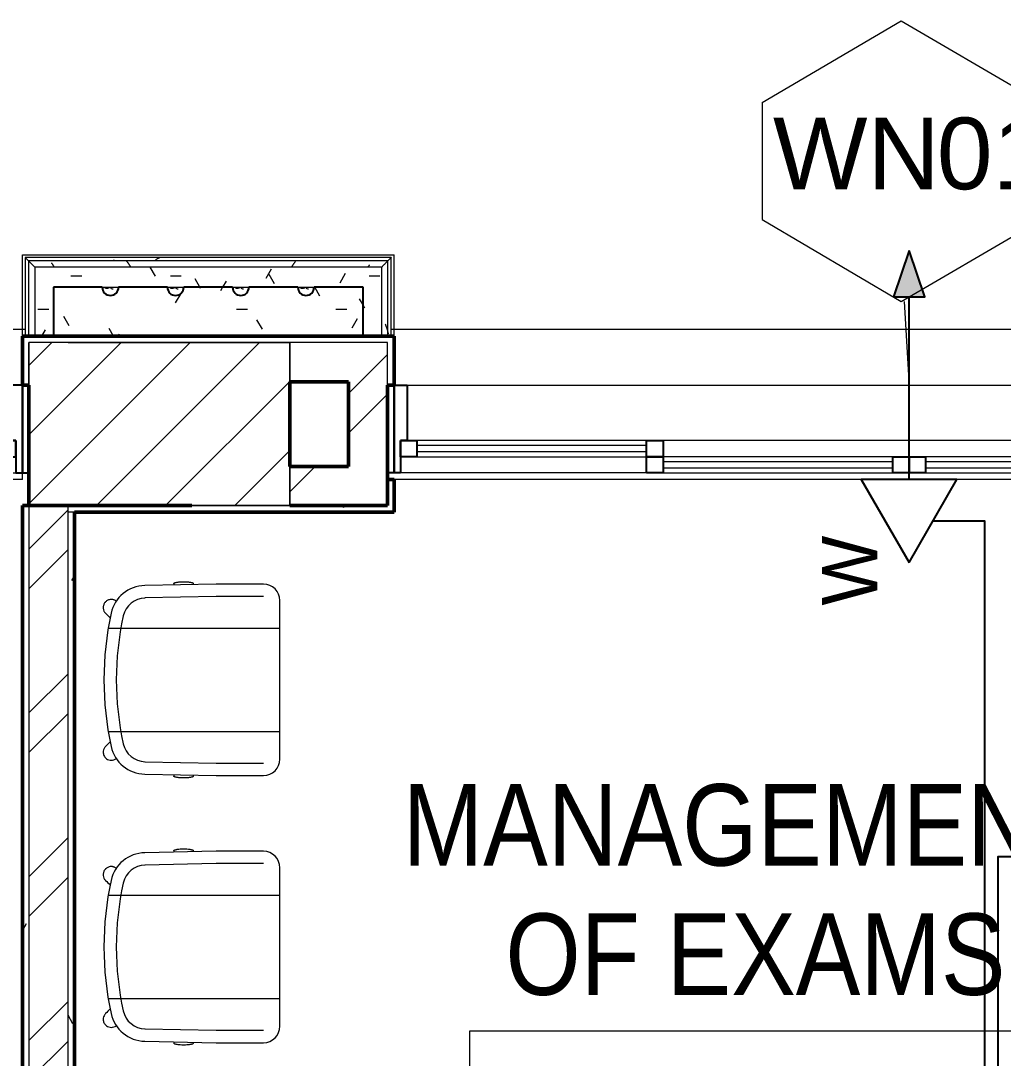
# Model space of a CAD drawing. Header units: millimetres. Extents: x -9358 to 257996, y -67499 to 9117.
# Drawn here: x 39775 to 42789, y -1995 to 1190 of the extents above; entities that cross this region are included whole.
import ezdxf

# ---------------------------------------------------------------- set-up
doc = ezdxf.new("R2010")
doc.units = ezdxf.units.MM
doc.header["$LTSCALE"] = 1000
for name, color, linetype, lineweight in [('A-COL-RFC', 8, 'Continuous', 18), ('A-COL-RFC-1', 8, 'Continuous', 9), ('A-COL-RFC-2', 8, 'Continuous', 50), ('A-FLR-PAT', 8, 'Continuous', 18), ('A-FRN', 8, 'Continuous', 9), ('A-LIN-30-1', 8, 'Continuous', 25), ('A-ROM-NAM', 8, 'Continuous', 9), ('A-TYP-WIN', 8, 'Continuous', 0), ('A-WAL-CLD', 8, 'Continuous', 9), ('A-WAL-CMU', 8, 'Continuous', 50), ('A-WAL-FIN', 8, 'Continuous', 9), ('A-WAL-LOW-20', 8, 'Continuous', 18), ('A-WAL-LOW-20-1', 8, 'Continuous', 50), ('A-WAL-LOW-30', 8, 'Continuous', 18), ('A-WAL-PAT-1', 8, 'Continuous', 9), ('A-WIN', 8, 'Continuous', 9), ('A-WIN-1', 8, 'Continuous', 25), ('A-WIN-2', 8, 'Continuous', 18)]:
    doc.layers.add(name, color=color, linetype=linetype, lineweight=lineweight)
for name, color, linetype in [('DATANET', 4, 'Continuous'), ('LC-CABLE -10', 4, 'Continuous'), ('LC-DA-CIR', 4, 'Continuous'), ('LC-T-OUTLET', 4, 'Continuous')]:
    doc.layers.add(name, color=color, linetype=linetype)
doc.styles.add('Arial_5', font='arial.ttf', dxfattribs={"width": 0.85, "height": 200})
doc.styles.add('Arial_8', font='arial.ttf', dxfattribs={"height": 220})
pattern_1 = [(45, (0, 0), (-251.4472, 251.4472), []), (45, (0, 381), (-251.4472, 251.4472), [])]
pattern_2 = [(0, (0, 0), (812.8, 203.2), [33.528, -576.072, 33.528, -576.072, -3251.2]), (0, (0, 0), (812.8, 203.2), [-1219.2, 33.528, -1185.672, 33.528, -576.072, -1422.4]), (0, (0, 0), (812.8, 203.2), [-3048, 33.528, -372.872, 33.528, -982.472]), (120, (304.8, 101.6), (-582.3764, 602.3054), [33.528, -576.072, 33.528, -576.072, -3251.2]), (120, (304.8, 101.6), (-582.3764, 602.3054), [-1219.2, 33.528, -1185.672, 33.528, -576.072, -1422.4]), (120, (304.8, 101.6), (-582.3764, 602.3054), [-3048, 33.528, -372.872, 33.528, -982.472]), (240, (406.4, 508), (-230.4236, -805.5054), [33.528, -576.072, 33.528, -576.072, -3251.2]), (240, (406.4, 508), (-230.4236, -805.5054), [-1219.2, 33.528, -1185.672, 33.528, -576.072, -1422.4]), (240, (406.4, 508), (-230.4236, -805.5054), [-3048, 33.528, -372.872, 33.528, -982.472])]
pattern_3 = [(0, (0, 0), (406.4, 101.6), [33.528, -271.272, 33.528, -271.272, -1625.6]), (0, (0, 0), (406.4, 101.6), [-609.6, 33.528, -576.072, 33.528, -271.272, -711.2]), (0, (0, 0), (406.4, 101.6), [-1524, 33.528, -169.672, 33.528, -474.472]), (120, (152.4, 50.8), (-291.18818, 301.15272), [33.528, -271.272, 33.528, -271.272, -1625.6]), (120, (152.4, 50.8), (-291.18818, 301.15272), [-609.6, 33.528, -576.072, 33.528, -271.272, -711.2]), (120, (152.4, 50.8), (-291.18818, 301.15272), [-1524, 33.528, -169.672, 33.528, -474.472]), (240, (203.2, 254), (-115.21182, -402.75272), [33.528, -271.272, 33.528, -271.272, -1625.6]), (240, (203.2, 254), (-115.21182, -402.75272), [-609.6, 33.528, -576.072, 33.528, -271.272, -711.2]), (240, (203.2, 254), (-115.21182, -402.75272), [-1524, 33.528, -169.672, 33.528, -474.472])]

# ---------------------------------------------------------------- blocks, each defined once
blk = doc.blocks.new('Window Tag - Window Tag-41068-01-Ground Floor Plan')
at = {"layer": 'A-TYP-WIN'}
for p, q in [((-4.506, 1.627), (-0.238, 4.142)), ((-0.238, 4.142), (4.181, 1.556)), ((-4.506, 1.627), (-4.506, -1.959)), ((4.181, 1.556), (4.181, -1.888)), ((-0.238, -4.474), (4.181, -1.888)), ((-4.506, -1.959), (-0.238, -4.474))]:
    blk.add_line(p, q, dxfattribs=at)
blk = doc.blocks.new('D-W')
at = {"color": 3, "elevation": 0}
blk.add_lwpolyline([(0, 254.5), (146.9, 0), (-146.9, 0), (0, 254.5)], dxfattribs=at)
at = {"layer": 'LC-T-OUTLET', "color": 2}
blk.add_attdef('W', (77.2, 236.3, 0), '', height=170, dxfattribs=at)
blk = doc.blocks.new('access point wifi weather proof')
at = {"layer": 'LC-CABLE -10'}
h = blk.add_hatch(color=3, dxfattribs=at)
h.dxf.hatch_style = 1
h.paths.add_polyline_path([(684.0372, -90.7097), (683.895, -90.6617), (683.895, -90.7577)])
at = {"layer": 'LC-CABLE -10', "color": 3}
blk.add_line((683.3342, -90.7097), (683.895, -90.7097), dxfattribs=at)
blk.add_lwpolyline([(684.0372, -90.7097), (683.895, -90.6617), (683.895, -90.7577)], close=True, dxfattribs=at)
at = {"layer": 'LC-DA-CIR'}
ref = blk.add_blockref('D-W', (683.3342, -90.7097), dxfattribs=dict(at, xscale=-0.0010000000000048, yscale=0.0010000000000048, zscale=0.0010000000000048, rotation=90))
ref.add_attrib('W', 'W', (682.9472, -90.6127), dxfattribs={"layer": 'LC-T-OUTLET', "color": 3, "height": 0.17})
blk = doc.blocks.new('Scoop_Conference_Swivel_Chair_14893 - Scoop_Conference_Swivel_Chair_14893-746239-01-Ground Floor Furniture Plan')
at = {"layer": 'A-FRN'}
for p, q in [((243.1, 190.7), (-243.1, 190.7)), ((-158.6, -336.1), (-158.6, 190.7)), ((158.6, -336.1), (158.6, 190.7)), ((-293.9, 139.9), (-293.9, -5.1)), ((-255.8, 139.9), (-255.8, -4.7)), ((255.8, -4.7), (255.8, 139.9)), ((293.9, -5.1), (293.9, 139.9)), ((-293.9, -5.1), (-289.4, -224)), ((-255.8, -4.7), (-251.3, -223.2)), ((251.3, -223.2), (255.8, -4.7)), ((289.4, -224), (293.9, -5.1)), ((-292.5, -74.7), (-296, -74.7)), ((296, -74.7), (292.5, -74.7)), ((-296, -134.7), (-291.2, -134.7)), ((291.2, -134.7), (296, -134.7))]:
    blk.add_line(p, q, dxfattribs=at)
for centre, radius, start, end in [((-243.1, 139.9), 50.8, 90, 180), ((243.1, 139.9), 50.8, 0, 90), ((-181.4, -221.7), 108, 181.1926, 257.6483), ((-181.4, -221.7), 69.8, 181.1926, 257.6483), ((181.4, -221.7), 69.9, 282.3517, 358.8074), ((181.4, -221.7), 108, 282.3517, 358.8074), ((0, 606.8), 918, 257.6483, 282.3517), ((-221.9, -326.6), 24.9, 185.2328, 189), ((-221.9, -326.6), 24.9, 221.5152, 225), ((-221.9, -326.6), 24.9, 225, 228.4875), ((0, 606.8), 956.1, 257.6483, 282.3517), ((-221.9, -326.6), 24.9, 261, 264.7647)]:
    blk.add_arc(centre, radius, start, end, dxfattribs=at)
for points, knots in [([(-296, -134.7), (-296.5, -134.7), (-297.2, -133.8), (-298.3, -130.8), (-299, -127.8), (-299.8, -124.1), (-300.6, -118.4), (-301.3, -110), (-301.3, -99.3), (-300.6, -91), (-299.8, -85.2), (-299, -81.5), (-298.3, -78.5), (-297.2, -75.6), (-296.5, -74.7), (-296, -74.7)], [-1, -1, -1, -1, -0.888889, -0.833333, -0.777778, -0.722222, -0.666667, -0.555556, -0.444444, -0.333333, -0.277778, -0.222222, -0.166667, -0.111111, 0, 0, 0, 0]), ([(296, -74.7), (296.5, -74.7), (297.2, -75.6), (298.3, -78.5), (299, -81.5), (299.8, -85.2), (300.6, -91), (301.3, -99.3), (301.3, -110), (300.6, -118.4), (299.8, -124.1), (299, -127.8), (298.3, -130.8), (297.2, -133.8), (296.5, -134.7), (296, -134.7)], [-1, -1, -1, -1, -0.888889, -0.833333, -0.777778, -0.722222, -0.666667, -0.555556, -0.444444, -0.333333, -0.277778, -0.222222, -0.166667, -0.111111, 0, 0, 0, 0]), ([(-241.2, -310.9), (-242, -311.9), (-243.3, -313.8), (-244.9, -316.9), (-245.9, -320), (-246.6, -323.2), (-246.9, -327.5), (-246.1, -333.7), (-242.7, -341.1), (-236.4, -347.4), (-228.3, -351.1), (-219.5, -351.8), (-211.1, -349.5), (-206.3, -346.2), (-204.3, -344.2)], [-0.9668069, -0.9668069, -0.9668069, -0.9668069, -0.9166667, -0.875, -0.8333333, -0.7916667, -0.75, -0.6666667, -0.5555556, -0.4444444, -0.3333333, -0.2222222, -0.1111111, 0, 0, 0, 0]), ([(239.5, -344.2), (241.3, -342.3), (244.5, -337.9), (246.9, -330.3), (246.8, -322.4), (244.6, -315.8), (242.3, -312.2), (241.2, -310.9)], [-1, -1, -1, -1, -0.8, -0.6, -0.4, -0.2, -0.0666114, -0.0666114, -0.0666114, -0.0666114]), ([(204.3, -344.2), (206.3, -346.1), (210.8, -349.3), (219.8, -352), (230.2, -350.9), (236.8, -346.8), (239.5, -344.2)], [-1, -1, -1, -1, -0.785714, -0.571429, -0.285714, 0, 0, 0, 0])]:
    blk.add_open_spline(points, degree=3, knots=knots, dxfattribs=at)
for points in [[(-204.3, -344.2), (-199.5, -339.3), (-194.6, -334.4), (-189.8, -329.6)], [(189.8, -329.6), (194.6, -334.4), (199.5, -339.3), (204.3, -344.2)]]:
    blk.add_open_spline(points, degree=3, dxfattribs=at)
blk = doc.blocks.new('Sliding_Window_Double - 3200 x 2700-V53-01-Ground Floor Furniture Plan')
at = {"layer": 'A-WIN'}
for p, q in [((-1436.3, 89.4), (1643.7, 89.4)), ((-701.8, -80.6), (-1406.3, -80.6)), ((858.2, -80.6), (-650.9, -80.6)), ((1613.7, -80.6), (909.1, -80.6)), ((-1406.3, -130.6), (-701.8, -130.6)), ((53.7, -130.6), (-650.9, -130.6)), ((858.2, -130.6), (153.7, -130.6)), ((909.1, -130.6), (1613.7, -130.6)), ((-701.8, -180.6), (-1456.3, -180.6)), ((-650.9, -180.6), (53.7, -180.6)), ((153.7, -180.6), (858.2, -180.6)), ((1663.7, -180.6), (909.1, -180.6))]:
    blk.add_line(p, q, dxfattribs=at)
at = {"layer": 'A-WIN-1'}
for p, q in [((-1476.3, 89.4), (-1436.3, 89.4)), ((-1476.3, -180.6), (-1476.3, 89.4)), ((-1476.3, 89.4), (-1476.3, -180.6)), ((-1436.3, 89.4), (-1436.3, -80.6)), ((1643.7, 89.4), (1683.7, 89.4)), ((1643.7, -80.6), (1643.7, 89.4)), ((1683.7, 89.4), (1683.7, -180.6)), ((1683.7, -180.6), (1683.7, 89.4)), ((-1456.3, -80.6), (-1456.3, -180.6)), ((-1436.3, -80.6), (-1456.3, -80.6)), ((-1456.3, -130.6), (-1456.3, -80.6)), ((-1456.3, -80.6), (-1406.3, -80.6)), ((-1406.3, -80.6), (-1406.3, -130.6)), ((-701.8, -130.6), (-701.8, -80.6)), ((-701.8, -80.6), (-650.9, -80.6)), ((-650.9, -80.6), (-650.9, -130.6)), ((858.2, -130.6), (858.2, -80.6)), ((858.2, -80.6), (909.1, -80.6)), ((909.1, -80.6), (909.1, -130.6)), ((1613.7, -130.6), (1613.7, -80.6)), ((1613.7, -80.6), (1663.7, -80.6)), ((1663.7, -80.6), (1643.7, -80.6)), ((1663.7, -180.6), (1663.7, -80.6)), ((1663.7, -80.6), (1663.7, -130.6)), ((-1406.3, -130.6), (-1456.3, -130.6)), ((-650.9, -130.6), (-701.8, -130.6)), ((-701.8, -180.6), (-701.8, -130.6)), ((-701.8, -130.6), (-650.9, -130.6)), ((-650.9, -130.6), (-650.9, -180.6)), ((53.7, -180.6), (53.7, -130.6)), ((53.7, -130.6), (103.7, -130.6)), ((103.7, -180.6), (103.7, -130.6)), ((103.7, -130.6), (153.7, -130.6)), ((103.7, -130.6), (103.7, -180.6)), ((153.7, -130.6), (153.7, -180.6)), ((858.2, -180.6), (858.2, -130.6)), ((858.2, -130.6), (909.1, -130.6)), ((909.1, -130.6), (858.2, -130.6)), ((909.1, -130.6), (909.1, -180.6)), ((1663.7, -130.6), (1613.7, -130.6)), ((-1476.3, -180.6), (-1496.3, -180.6)), ((-1456.3, -180.6), (-1476.3, -180.6)), ((-650.9, -180.6), (-701.8, -180.6)), ((103.7, -180.6), (53.7, -180.6)), ((153.7, -180.6), (103.7, -180.6)), ((909.1, -180.6), (858.2, -180.6)), ((1683.7, -180.6), (1663.7, -180.6))]:
    blk.add_line(p, q, dxfattribs=at)
at = {"layer": 'A-WIN-2'}
for p, q in [((-1406.3, -95.6), (-701.8, -95.6)), ((-1406.3, -115.6), (-1406.3, -95.6)), ((-701.8, -115.6), (-1406.3, -115.6)), ((-701.8, -95.6), (-701.8, -115.6)), ((909.1, -95.6), (1613.7, -95.6)), ((909.1, -115.6), (909.1, -95.6)), ((1613.7, -115.6), (909.1, -115.6)), ((1613.7, -95.6), (1613.7, -115.6)), ((-650.9, -145.6), (53.7, -145.6)), ((-650.9, -165.6), (-650.9, -145.6)), ((53.7, -145.6), (53.7, -165.6)), ((153.7, -145.6), (858.2, -145.6)), ((153.7, -165.6), (153.7, -145.6)), ((858.2, -145.6), (858.2, -165.6)), ((53.7, -165.6), (-650.9, -165.6)), ((858.2, -165.6), (153.7, -165.6))]:
    blk.add_line(p, q, dxfattribs=at)
blk = doc.blocks.new('Sliding_Window_Double - 3200 x 2700-V54-01-Ground Floor Furniture Plan')
at = {"layer": 'A-WIN'}
for p, q in [((-701.8, 180.6), (-1456.3, 180.6)), ((-650.9, 180.6), (53.7, 180.6)), ((153.7, 180.6), (858.2, 180.6)), ((1663.7, 180.6), (909.1, 180.6)), ((-1406.3, 130.6), (-701.8, 130.6)), ((53.7, 130.6), (-650.9, 130.6)), ((858.2, 130.6), (153.7, 130.6)), ((909.1, 130.6), (1613.7, 130.6)), ((-701.8, 80.6), (-1406.3, 80.6)), ((858.2, 80.6), (-650.9, 80.6)), ((1613.7, 80.6), (909.1, 80.6)), ((-1436.3, -89.4), (1643.7, -89.4))]:
    blk.add_line(p, q, dxfattribs=at)
at = {"layer": 'A-WIN-1'}
for p, q in [((-1476.3, 180.6), (-1496.3, 180.6)), ((-1476.3, 180.6), (-1476.3, -89.4)), ((-1456.3, 180.6), (-1476.3, 180.6)), ((-1476.3, -89.4), (-1476.3, 180.6)), ((-1456.3, 80.6), (-1456.3, 180.6)), ((-650.9, 180.6), (-701.8, 180.6)), ((-701.8, 180.6), (-701.8, 130.6)), ((-650.9, 130.6), (-650.9, 180.6)), ((103.7, 180.6), (53.7, 180.6)), ((53.7, 180.6), (53.7, 130.6)), ((153.7, 180.6), (103.7, 180.6)), ((103.7, 180.6), (103.7, 130.6)), ((103.7, 130.6), (103.7, 180.6)), ((153.7, 130.6), (153.7, 180.6)), ((909.1, 180.6), (858.2, 180.6)), ((858.2, 180.6), (858.2, 130.6)), ((909.1, 130.6), (909.1, 180.6)), ((1683.7, 180.6), (1663.7, 180.6)), ((1663.7, 180.6), (1663.7, 80.6)), ((1683.7, -89.4), (1683.7, 180.6)), ((1703.7, 180.6), (1683.7, 180.6)), ((1683.7, 180.6), (1683.7, -89.4)), ((-1406.3, 130.6), (-1456.3, 130.6)), ((-1456.3, 130.6), (-1456.3, 80.6)), ((-1406.3, 80.6), (-1406.3, 130.6)), ((-650.9, 130.6), (-701.8, 130.6)), ((-701.8, 130.6), (-701.8, 80.6)), ((-701.8, 130.6), (-650.9, 130.6)), ((-650.9, 80.6), (-650.9, 130.6)), ((53.7, 130.6), (103.7, 130.6)), ((103.7, 130.6), (153.7, 130.6)), ((858.2, 130.6), (909.1, 130.6)), ((909.1, 130.6), (858.2, 130.6)), ((858.2, 130.6), (858.2, 80.6)), ((909.1, 80.6), (909.1, 130.6)), ((1663.7, 130.6), (1613.7, 130.6)), ((1613.7, 130.6), (1613.7, 80.6)), ((1663.7, 80.6), (1663.7, 130.6)), ((-1436.3, 80.6), (-1456.3, 80.6)), ((-1456.3, 80.6), (-1406.3, 80.6)), ((-1436.3, -89.4), (-1436.3, 80.6)), ((-701.8, 80.6), (-650.9, 80.6)), ((858.2, 80.6), (909.1, 80.6)), ((1613.7, 80.6), (1663.7, 80.6)), ((1663.7, 80.6), (1643.7, 80.6)), ((1643.7, 80.6), (1643.7, -89.4)), ((-1476.3, -89.4), (-1436.3, -89.4)), ((1643.7, -89.4), (1663.7, -89.4))]:
    blk.add_line(p, q, dxfattribs=at)
at = {"layer": 'A-WIN-2'}
for p, q in [((53.7, 165.6), (-650.9, 165.6)), ((-650.9, 165.6), (-650.9, 145.6)), ((53.7, 145.6), (53.7, 165.6)), ((858.2, 165.6), (153.7, 165.6)), ((153.7, 165.6), (153.7, 145.6)), ((858.2, 145.6), (858.2, 165.6)), ((-650.9, 145.6), (53.7, 145.6)), ((153.7, 145.6), (858.2, 145.6)), ((-701.8, 115.6), (-1406.3, 115.6)), ((-1406.3, 115.6), (-1406.3, 95.6)), ((-1406.3, 95.6), (-701.8, 95.6)), ((-701.8, 95.6), (-701.8, 115.6)), ((1613.7, 115.6), (909.1, 115.6)), ((909.1, 115.6), (909.1, 95.6)), ((909.1, 95.6), (1613.7, 95.6)), ((1613.7, 95.6), (1613.7, 115.6))]:
    blk.add_line(p, q, dxfattribs=at)
blk = doc.blocks.new('FP_518-01-Ground Floor Furniture Plan')
at = {"layer": 'A-WAL-PAT-1'}
for p, q in [((40432.5, 519.8), (40433.4, 518.3)), ((40433.4, 518.3), (40435.4, 517.2)), ((40435.4, 517.2), (40438.5, 516.8)), ((40438.5, 516.8), (40442.3, 517.1)), ((40442.3, 517.1), (40446.4, 518.3)), ((40450, 520), (40451, 517.7)), ((40451, 517.7), (40452.8, 516)), ((40452.8, 516), (40455.3, 515.1)), ((40455.3, 515.1), (40458.1, 515.2))]:
    blk.add_line(p, q, dxfattribs=at)
blk = doc.blocks.new('FP_519-01-Ground Floor Furniture Plan')
at = {"layer": 'A-WAL-PAT-1'}
for p, q in [((40232.3, 519.8), (40233.1, 518.3)), ((40233.1, 518.3), (40235.2, 517.2)), ((40235.2, 517.2), (40238.3, 516.8)), ((40238.3, 516.8), (40242.1, 517.1)), ((40242.1, 517.1), (40246.2, 518.3)), ((40249.8, 520), (40250.7, 517.7)), ((40250.7, 517.7), (40252.5, 516)), ((40252.5, 516), (40255, 515.1)), ((40255, 515.1), (40257.8, 515.2))]:
    blk.add_line(p, q, dxfattribs=at)
blk = doc.blocks.new('FP_520-01-Ground Floor Furniture Plan')
at = {"layer": 'A-WAL-PAT-1'}
for p, q in [((40032.5, 519.8), (40033.4, 518.3)), ((40033.4, 518.3), (40035.5, 517.2)), ((40035.5, 517.2), (40038.5, 516.8)), ((40038.5, 516.8), (40042.3, 517.1)), ((40042.3, 517.1), (40046.5, 518.3)), ((40050, 520), (40051, 517.7)), ((40051, 517.7), (40052.8, 516)), ((40052.8, 516), (40055.3, 515.1)), ((40055.3, 515.1), (40058.1, 515.2))]:
    blk.add_line(p, q, dxfattribs=at)
blk = doc.blocks.new('FP_521-01-Ground Floor Furniture Plan')
at = {"layer": 'A-WAL-PAT-1'}
for p, q in [((40632.5, 519.8), (40633.4, 518.3)), ((40633.4, 518.3), (40635.4, 517.2)), ((40635.4, 517.2), (40638.5, 516.8)), ((40638.5, 516.8), (40642.3, 517.1)), ((40642.3, 517.1), (40646.4, 518.3)), ((40650, 520), (40651, 517.7)), ((40651, 517.7), (40652.8, 516)), ((40652.8, 516), (40655.3, 515.1)), ((40655.3, 515.1), (40658.1, 515.2))]:
    blk.add_line(p, q, dxfattribs=at)
blk = doc.blocks.new('Walls 419 - Walls 304-2899722-01-Ground Floor Furniture Plan')
at = {"layer": 'A-WAL-PAT-1'}
h = blk.add_hatch(dxfattribs=at)
h.set_pattern_fill('FP_136', color=256, style=0, pattern_type=2)
h.set_pattern_definition(pattern_3)
h.paths.add_polyline_path([(39875, 370), (40825, 370), (40825, 520), (40675, 520), (40670.2, 505.3), (40657.7, 496.2), (40642.3, 496.2), (40629.8, 505.3), (40625, 520), (40475, 520), (40470.2, 505.3), (40457.7, 496.2), (40441.5, 496.8), (40429.8, 505.3), (40425, 520), (40274.8, 520), (40270, 505.3), (40257.5, 496.2), (40242, 496.2), (40229.5, 505.3), (40224.8, 520), (40075, 520), (40070.2, 505.3), (40057.7, 496.2), (40042.3, 496.2), (40029.8, 505.3), (40025, 520), (39875, 520)], flags=0)
at = {"layer": 'A-LIN-30-1'}
for p, q in [((40025, 520), (39875, 520)), ((39875, 520), (39875, 370)), ((40224.8, 520), (40075, 520)), ((40425, 520), (40274.8, 520)), ((40625, 520), (40475, 520)), ((40825, 520), (40675, 520)), ((40825, 370), (40825, 520)), ((39875, 370), (40825, 370))]:
    blk.add_line(p, q, dxfattribs=at)
for centre, end in [((40050, 520), 360), ((40249.8, 520), 360), ((40450, 520), 360), ((40650, 520), 0)]:
    blk.add_arc(centre, 25, 180, end, dxfattribs=at)
at = {"layer": 'A-WAL-FIN'}
for p, q in [((40025, 520), (40050, 520)), ((40050, 520), (40075, 520)), ((40224.8, 520), (40249.8, 520)), ((40249.8, 520), (40274.8, 520)), ((40425, 520), (40450, 520)), ((40450, 520), (40475, 520)), ((40625, 520), (40650, 520)), ((40650, 520), (40675, 520))]:
    blk.add_line(p, q, dxfattribs=at)
at = {"layer": 'A-WAL-LOW-20-1'}
for name in ['FP_520-01-Ground Floor Furniture Plan', 'FP_519-01-Ground Floor Furniture Plan', 'FP_518-01-Ground Floor Furniture Plan', 'FP_521-01-Ground Floor Furniture Plan']:
    blk.add_blockref(name, (0, 0), dxfattribs=at)
blk = doc.blocks.new('FP_522-01-Ground Floor Furniture Plan')
at = {"layer": 'A-WAL-LOW-20'}
blk.add_line((40901.4, 370), (40901.4, 601.4), dxfattribs=at)
at = {"layer": 'A-WAL-PAT-1'}
for p, q in [((40893, 406.4), (40893.4, 405.5)), ((40893.4, 405.5), (40893.8, 404.6)), ((40893.8, 404.6), (40894.2, 403.7)), ((40894.2, 403.7), (40894.6, 402.8)), ((40894.6, 402.8), (40894.9, 401.9)), ((40894.9, 401.9), (40895.3, 401)), ((40895.3, 401), (40895.7, 400)), ((40895.7, 400), (40896, 399.1)), ((40896, 399.1), (40896.4, 398.2)), ((40896.4, 398.2), (40896.7, 397.3)), ((40896.7, 397.3), (40897.1, 396.4)), ((40897.1, 396.4), (40897.4, 395.5)), ((40897.4, 395.5), (40897.7, 394.6)), ((40897.7, 394.6), (40898, 393.7)), ((40898, 393.7), (40898.3, 392.8)), ((40898.3, 392.8), (40898.6, 391.9)), ((40898.6, 391.9), (40898.9, 391)), ((40898.9, 391), (40899.1, 390.1)), ((40899.1, 390.1), (40899.4, 389.2)), ((40899.4, 389.2), (40899.6, 388.3)), ((40899.6, 388.3), (40899.9, 387.3)), ((40899.9, 387.3), (40900.1, 386.4)), ((40900.1, 386.4), (40900.3, 385.5)), ((40900.3, 385.5), (40900.5, 384.6)), ((40900.5, 384.6), (40900.7, 383.7)), ((40900.7, 383.7), (40900.9, 382.8)), ((40900.9, 382.8), (40901.1, 381.9)), ((40901.1, 381.9), (40901.3, 381)), ((40901.3, 381), (40901.4, 380.1)), ((40901.4, 380.1), (40901.6, 379.2)), ((40901.6, 379.2), (40901.7, 378.3)), ((40901.7, 378.3), (40901.8, 377.4))]:
    blk.add_line(p, q, dxfattribs=at)
blk = doc.blocks.new('FP_523-01-Ground Floor Furniture Plan')
at = {"layer": 'A-WAL-LOW-20'}
blk.add_line((40911.1, 370), (40911.1, 611.1), dxfattribs=at)
blk = doc.blocks.new('FP_524-01-Ground Floor Furniture Plan')
at = {"layer": 'A-WAL-LOW-20'}
blk.add_line((40901.4, 601.4), (39798.6, 601.4), dxfattribs=at)
at = {"layer": 'A-WAL-PAT-1'}
for p, q in [((39870.1, 594.1), (39869.6, 594.8)), ((39870.7, 593.4), (39870.1, 594.1)), ((39871.2, 592.7), (39870.7, 593.4)), ((39871.7, 592), (39871.2, 592.7)), ((39872.2, 591.2), (39871.7, 592)), ((39872.7, 590.5), (39872.2, 591.2)), ((39873.3, 589.7), (39872.7, 590.5)), ((39873.8, 588.9), (39873.3, 589.7)), ((39874.3, 588.1), (39873.8, 588.9)), ((39874.8, 587.2), (39874.3, 588.1)), ((39875.3, 586.4), (39874.8, 587.2)), ((39875.8, 585.5), (39875.3, 586.4)), ((39876.4, 584.6), (39875.8, 585.5)), ((39876.9, 583.8), (39876.4, 584.6)), ((39877.4, 582.9), (39876.9, 583.8)), ((39877.9, 582), (39877.4, 582.9)), ((40096.9, 601.4), (40096.4, 601.6)), ((40097.4, 601.1), (40096.9, 601.4)), ((40098, 600.8), (40097.4, 601.1)), ((40098.5, 600.5), (40098, 600.8)), ((40099, 600.1), (40098.5, 600.5)), ((40099.5, 599.7), (40099, 600.1)), ((40100.1, 599.2), (40099.5, 599.7)), ((40100.6, 598.8), (40100.1, 599.2)), ((40101.1, 598.3), (40100.6, 598.8)), ((40101.6, 597.8), (40101.1, 598.3)), ((40102.1, 597.2), (40101.6, 597.8)), ((40102.7, 596.7), (40102.1, 597.2)), ((40103.2, 596.1), (40102.7, 596.7)), ((40103.7, 595.5), (40103.2, 596.1)), ((40104.2, 594.8), (40103.7, 595.5)), ((40104.7, 594.1), (40104.2, 594.8)), ((40105.3, 593.5), (40104.7, 594.1)), ((40105.8, 592.7), (40105.3, 593.5)), ((40106.3, 592), (40105.8, 592.7)), ((40106.8, 591.3), (40106.3, 592)), ((40107.3, 590.5), (40106.8, 591.3)), ((40107.9, 589.7), (40107.3, 590.5)), ((40108.4, 588.9), (40107.9, 589.7)), ((40108.9, 588.1), (40108.4, 588.9)), ((40109.4, 587.2), (40108.9, 588.1)), ((40110, 586.4), (40109.4, 587.2)), ((40110.5, 585.5), (40110, 586.4)), ((40111, 584.7), (40110.5, 585.5)), ((40111.5, 583.8), (40111, 584.7)), ((40112, 582.9), (40111.5, 583.8)), ((40112.6, 582), (40112, 582.9)), ((40606.1, 582.9), (40605.6, 582)), ((40606.6, 583.8), (40606.1, 582.9)), ((40607.1, 584.6), (40606.6, 583.8)), ((40607.7, 585.5), (40607.1, 584.6)), ((40608.2, 586.4), (40607.7, 585.5)), ((40608.7, 587.2), (40608.2, 586.4)), ((40609.2, 588.1), (40608.7, 587.2)), ((40609.7, 588.9), (40609.2, 588.1)), ((40610.3, 589.7), (40609.7, 588.9)), ((40610.8, 590.5), (40610.3, 589.7)), ((40611.3, 591.2), (40610.8, 590.5)), ((40611.8, 592), (40611.3, 591.2)), ((40612.3, 592.7), (40611.8, 592)), ((40612.8, 593.4), (40612.3, 592.7)), ((40613.4, 594.1), (40612.8, 593.4)), ((40613.9, 594.8), (40613.4, 594.1)), ((40614.4, 595.4), (40613.9, 594.8)), ((40614.9, 596), (40614.4, 595.4)), ((40615.4, 596.6), (40614.9, 596)), ((40616, 597.2), (40615.4, 596.6)), ((40616.5, 597.7), (40616, 597.2)), ((40617, 598.3), (40616.5, 597.7)), ((40617.5, 598.7), (40617, 598.3)), ((40840.7, 582.8), (40840.2, 582)), ((40841.2, 583.7), (40840.7, 582.8)), ((40841.7, 584.6), (40841.2, 583.7)), ((40842.3, 585.5), (40841.7, 584.6)), ((40842.8, 586.3), (40842.3, 585.5)), ((40843.3, 587.1), (40842.8, 586.3)), ((40843.8, 588), (40843.3, 587.1)), ((40844.3, 588.8), (40843.8, 588))]:
    blk.add_line(p, q, dxfattribs=at)
blk = doc.blocks.new('FP_525-01-Ground Floor Furniture Plan')
at = {"layer": 'A-WAL-LOW-20'}
blk.add_line((40911.1, 611.1), (39788.9, 611.1), dxfattribs=at)
at = {"layer": 'A-WAL-PAT-1'}
for p, q in [((40192, 606.1), (40190.5, 605.1)), ((40193.5, 607.1), (40192, 606.1)), ((40195.1, 608), (40193.5, 607.1)), ((40196.6, 608.8), (40195.1, 608)), ((40198.1, 609.5), (40196.6, 608.8)), ((40199.6, 610.2), (40198.1, 609.5)), ((40201.2, 610.7), (40199.6, 610.2)), ((40030.4, 602.3), (40063.9, 602.3)), ((40060.7, 603.3), (40059.2, 604.4)), ((40062.3, 602), (40060.7, 603.3)), ((40187.4, 602.7), (40185.9, 601.4)), ((40189, 603.9), (40187.4, 602.7)), ((40190.5, 605.1), (40189, 603.9)), ((40335.2, 602.3), (40368.7, 602.3)), ((40538.4, 602.3), (40571.9, 602.3))]:
    blk.add_line(p, q, dxfattribs=at)
blk = doc.blocks.new('FP_526-01-Ground Floor Furniture Plan')
at = {"layer": 'A-WAL-LOW-20'}
blk.add_line((39798.6, 601.4), (39798.6, 370), dxfattribs=at)
blk = doc.blocks.new('FP_527-01-Ground Floor Furniture Plan')
at = {"layer": 'A-WAL-LOW-20'}
blk.add_line((39788.9, 611.1), (39788.9, 370), dxfattribs=at)
blk = doc.blocks.new('Walls 349 - Walls 78-2899859-01-Ground Floor Furniture Plan')
at = {"layer": 'A-WAL-PAT-1'}
h = blk.add_hatch(dxfattribs=at)
h.set_pattern_fill('FP_136', color=256, style=0, pattern_type=2)
h.set_pattern_definition(pattern_3)
h.paths.add_polyline_path([(40050, 520), (40054, 518), (40054, 518.9), (40051.5, 519.6)], flags=0)
h.paths.add_polyline_path([(40249.8, 520), (40253.7, 518), (40253.7, 518.9), (40251.3, 519.6)], flags=0)
h.paths.add_polyline_path([(40450, 520), (40454, 518), (40454, 518.9), (40451.5, 519.6)], flags=0)
h.paths.add_polyline_path([(40650, 520), (40654, 518), (40654, 518.9), (40651.5, 519.6)], flags=0)
h.paths.add_polyline_path([(40881.7, 370), (40881.7, 581.7), (39818.3, 581.7), (39818.3, 370), (39875, 370), (39875, 520), (40025, 520), (40025.6, 520), (40074.2, 520), (40075, 520), (40224.8, 520), (40225.4, 520), (40273.9, 520), (40274.8, 520), (40425, 520), (40425.6, 520), (40474.2, 520), (40475, 520), (40625, 520), (40625.6, 520), (40674.4, 519.8), (40675, 520), (40825, 520), (40825, 370)], flags=0)
at = {"layer": 'A-WAL-LOW-20'}
for p, q in [((40881.7, 581.7), (39818.3, 581.7)), ((39818.3, 581.7), (39818.3, 370)), ((40881.7, 581.7), (40881.7, 370))]:
    blk.add_line(p, q, dxfattribs=at)
for points, knots in [([(39788.9, 611.1), (39788.9, 611.1), (39789.3, 610.7), (39792.2, 607.8), (39796.1, 603.9), (39798, 602)], [0.1701475, 0.1701475, 0.1701475, 0.1701475, 0.25, 0.5, 0.6488772, 0.6488772, 0.6488772, 0.6488772]), ([(40911.1, 611.1), (40911.1, 611.1), (40910.7, 610.7), (40907.8, 607.8), (40903.9, 603.9), (40902, 602)], [0.1701475, 0.1701475, 0.1701475, 0.1701475, 0.25, 0.5, 0.6488772, 0.6488772, 0.6488772, 0.6488772]), ([(39798.6, 601.4), (39798.6, 601.4), (39798.8, 601.2), (39799.7, 600.3), (39801.4, 598.6), (39803, 597), (39804.9, 595.1), (39807.1, 592.9), (39809.6, 590.4), (39813.3, 586.7), (39816.2, 583.7), (39818.3, 581.7)], [0.4599876, 0.4599876, 0.4599876, 0.4599876, 0.5, 0.6, 0.65, 0.7, 0.75, 0.8, 0.85, 0.9, 1, 1, 1, 1]), ([(40901.4, 601.4), (40901.4, 601.4), (40901.2, 601.2), (40900.3, 600.3), (40898.6, 598.6), (40897, 597), (40895.1, 595.1), (40892.9, 592.9), (40890.4, 590.4), (40886.7, 586.7), (40883.7, 583.8), (40881.7, 581.7)], [0.4599876, 0.4599876, 0.4599876, 0.4599876, 0.5, 0.6, 0.65, 0.7, 0.75, 0.8, 0.85, 0.9, 1, 1, 1, 1])]:
    blk.add_open_spline(points, degree=3, knots=knots, dxfattribs=at)
for name in ['FP_525-01-Ground Floor Furniture Plan', 'FP_527-01-Ground Floor Furniture Plan', 'FP_523-01-Ground Floor Furniture Plan', 'FP_524-01-Ground Floor Furniture Plan', 'FP_526-01-Ground Floor Furniture Plan', 'FP_522-01-Ground Floor Furniture Plan']:
    blk.add_blockref(name, (0, 0), dxfattribs=at)
blk = doc.blocks.new('M_Room Tag_Small - M_Room Tag_Small-919701-01-Ground Floor Furniture Plan')
at = {"layer": 'A-ROM-NAM'}
for p, q in [((9, 2.5), (-9, 2.5)), ((-9, 2.5), (-9, -2.5)), ((9, -2.5), (9, 2.5)), ((-9, -2.5), (9, -2.5))]:
    blk.add_line(p, q, dxfattribs=at)
blk = doc.blocks.new('G')
at = {"layer": 'A-COL-RFC-1'}
h = blk.add_hatch(dxfattribs=at)
h.set_pattern_fill('FP_4', color=256, style=0, pattern_type=2)
h.set_pattern_definition([(45, (0, 0), (-106.066, 106.066), [])])
h.paths.add_polyline_path([(40300, -150), (40600, -150), (40600, 350), (39800, 350), (39800, -150), (39949.9, -150)], flags=0)
at = {"layer": 'A-WAL-PAT-1'}
h = blk.add_hatch(dxfattribs=at)
h.set_pattern_fill('FP_1', color=256, style=0, pattern_type=2)
h.set_pattern_definition(pattern_1)
h.paths.add_polyline_path([(40600, 230), (40780, 230), (40780, 350), (40600, 350)], flags=0)
h = blk.add_hatch(dxfattribs=at)
h.set_pattern_fill('FP_1', color=256, style=0, pattern_type=2)
h.set_pattern_definition(pattern_1)
h.paths.add_polyline_path([(40850, -30), (40900, -30), (40900, 350), (40780, 350), (40780, -30)], flags=0)
h = blk.add_hatch(dxfattribs=at)
h.set_pattern_fill('FP_1', color=256, style=0, pattern_type=2)
h.set_pattern_definition(pattern_1)
h.paths.add_polyline_path([(40600, -150), (40900, -150), (40900, -30), (40600, -30)], flags=0)
h = blk.add_hatch(dxfattribs=at)
h.set_pattern_fill('FP_2', color=256, style=0, pattern_type=2)
h.set_pattern_definition(pattern_2)
h.paths.add_polyline_path([(39800, -8120), (39800, -4760), (39780, -4760), (39780, -8120)], flags=0)
h.paths.add_polyline_path([(39800, -4640), (39800, -4560), (39780, -4560), (39780, -4640)], flags=0)
h.paths.add_polyline_path([(39780, -3560), (39800, -3560), (39800, -150), (39780, -150), (39780, -2522.4)], flags=0)
h = blk.add_hatch(dxfattribs=at)
h.set_pattern_fill('FP_1', color=256, style=0, pattern_type=2)
h.set_pattern_definition(pattern_1)
h.paths.add_polyline_path([(39800, -8140), (39920, -8140), (39920, -4580), (39860, -4580), (39860, -4560), (39800, -4560), (39800, -8120)], flags=0)
h.paths.add_polyline_path([(39800, -3560), (39860, -3560), (39860, -3540), (39920, -3540), (39920, -150), (39800, -150), (39800, -2522.4)], flags=0)
h = blk.add_hatch(dxfattribs=at)
h.set_pattern_fill('FP_2', color=256, style=0, pattern_type=2)
h.set_pattern_definition(pattern_2)
h.paths.add_polyline_path([(40300, -170), (40900, -170), (40900, -150), (40300, -150)], flags=0)
h = blk.add_hatch(dxfattribs=at)
h.set_pattern_fill('FP_2', color=256, style=0, pattern_type=2)
h.set_pattern_definition(pattern_2)
h.paths.add_polyline_path([(39920, -8120), (39940, -8120), (39940, -4560), (39860, -4560), (39860, -4580), (39920, -4580), (39920, -7581.5)], flags=0)
h.paths.add_polyline_path([(39860, -3560), (39940, -3560), (39940, -3397.2), (39920, -3397.2), (39920, -3540), (39860, -3540)], flags=0)
h.paths.add_polyline_path([(39940, -3333.2), (39940, -170), (39920, -170), (39920, -3333.2)], flags=0)
at = {"layer": 'A-COL-RFC'}
for p, q in [((39800, 350), (39800, 220)), ((39920, 350), (39800, 350)), ((40600, 350), (39920, 350)), ((40600, 230), (40600, 350)), ((40600, -150), (40600, -30)), ((40300, -150), (40600, -150))]:
    blk.add_line(p, q, dxfattribs=at)
at = {"layer": 'A-COL-RFC-2'}
for p, q in [((40600, -30), (40600, 230)), ((39800, 220), (39800, -150)), ((39800, -150), (40300, -150))]:
    blk.add_line(p, q, dxfattribs=at)
at = {"layer": 'A-FLR-PAT'}
for p, q in [((39789.2, 390), (36670, 390)), ((44089.2, 390), (40910.8, 390))]:
    blk.add_line(p, q, dxfattribs=at)
at = {"layer": 'A-WAL-CLD'}
for p, q in [((40900, 350), (40600, 350)), ((40900, 220), (40900, 350)), ((39800, -150), (39800, -3560)), ((39920, -3540), (39920, -150)), ((39940, -170), (39920, -170))]:
    blk.add_line(p, q, dxfattribs=at)
at = {"layer": 'A-WAL-CMU'}
for p, q in [((40920, 370), (39780, 370)), ((39780, 370), (39780, 220)), ((40920, 220), (40920, 370)), ((40600, 230), (40780, 230)), ((40780, 230), (40780, -30)), ((39780, 220), (39800, 220)), ((40900, -150), (40900, 220)), ((40900, 220), (40920, 220)), ((40780, -30), (40600, -30)), ((40900, -70), (40900, -150)), ((40920, -70), (40900, -70)), ((40920, -170), (40920, -70)), ((39780, -150), (39780, -3560)), ((40300, -150), (39780, -150)), ((40600, -150), (40900, -150)), ((39940, -3560), (39940, -170)), ((39940, -170), (40920, -170))]:
    blk.add_line(p, q, dxfattribs=at)
at = {"layer": 'A-WAL-LOW-30'}
for p, q in [((39780, 620), (40920, 620)), ((39780, 370), (39780, 620)), ((40920, 370), (40920, 620)), ((39800, 220), (39800, 350)), ((39920, 350), (40600, 350)), ((40600, 350), (40600, 230)), ((40600, -30), (40600, -150)), ((39780, -70), (39780, -50)), ((39780, -70), (36600, -70)), ((44080, -70), (40920, -70)), ((40600, -150), (40300, -150))]:
    blk.add_line(p, q, dxfattribs=at)
at = {"layer": 'A-FRN', "rotation": 270.0000349323475}
for p in [(40379.3, -685), (40379.3, -1505)]:
    blk.add_blockref('Scoop_Conference_Swivel_Chair_14893 - Scoop_Conference_Swivel_Chair_14893-746239-01-Ground Floor Furniture Plan', p, dxfattribs=at)
at = {"layer": 'A-ROM-NAM', "xscale": 99.99999999999991, "yscale": 99.99999999999991, "zscale": 99.99999999999991}
blk.add_blockref('M_Room Tag_Small - M_Room Tag_Small-919701-01-Ground Floor Furniture Plan', (42051.9, -2013.8), dxfattribs=at)
at = {"layer": 'A-WAL-LOW-20'}
blk.add_blockref('Walls 349 - Walls 78-2899859-01-Ground Floor Furniture Plan', (0, 0), dxfattribs=at)
at = {"layer": 'A-WAL-LOW-20-1'}
blk.add_blockref('Walls 419 - Walls 304-2899722-01-Ground Floor Furniture Plan', (0, 0), dxfattribs=at)
at = {"layer": 'A-WIN', "rotation": 180}
blk.add_blockref('Sliding_Window_Double - 3200 x 2700-V54-01-Ground Floor Furniture Plan', (38303.7, 130.6), dxfattribs=at)
at = {"layer": 'A-WIN'}
blk.add_blockref('Sliding_Window_Double - 3200 x 2700-V53-01-Ground Floor Furniture Plan', (42396.3, 130.6), dxfattribs=at)
at = {"layer": 'A-ROM-NAM', "char_height": 250, "attachment_point": 1, "style": 'Arial_5'}
for s, insert, width in [('MANAGEMENT', (40946.4, -1005.2), 2712.91), ('OF EXAMS', (41261.9, -1402.1), 1955.316)]:
    blk.add_mtext(s, dxfattribs=dict(at, insert=insert, width=width))

msp = doc.modelspace()

# ---------------------------------------------------------------- block references
msp.add_blockref('G', (0, -148.1))

# ---------------------------------------------------------------- next in the draw order: linework, layer by layer
at = {"layer": 'A-TYP-WIN'}
msp.add_line((42500, 85), (42485.9, 328.5), dxfattribs=at)
at = {"layer": 'DATANET', "color": 3}
for points in [[(42573.5, -345.3), (42731.7, -345.3), (42731.7, -4938.1)], [(42773.7, -4938.1), (42773.7, -1375.1), (44991, -1375.1), (44989.3, -1066.9)]]:
    msp.add_lwpolyline(points, dxfattribs=at)

# ---------------------------------------------------------------- next in the draw order: block references
at = {"layer": 'A-TYP-WIN', "xscale": 99.99999999999991, "yscale": 99.99999999999991, "zscale": 99.99999999999991}
msp.add_blockref('Window Tag - Window Tag-41068-01-Ground Floor Plan', (42500, 775.9), dxfattribs=at)
at = {"layer": 'DATANET', "color": 3, "xscale": 1000, "yscale": 1000, "zscale": 1000, "rotation": 90}
msp.add_blockref('access point wifi weather proof', (-48209.7, -683552.3), dxfattribs=at)

# ---------------------------------------------------------------- next in the draw order: texts
at = {"layer": 'A-TYP-WIN', "char_height": 220, "attachment_point": 1, "style": 'Arial_8'}
for s, insert, width in [('WN', (42082.5, 892.8), 609.282), ('01', (42585.2, 892.8), 400.844)]:
    msp.add_mtext(s, dxfattribs=dict(at, insert=insert, width=width))

doc.saveas('drawing.dxf')
